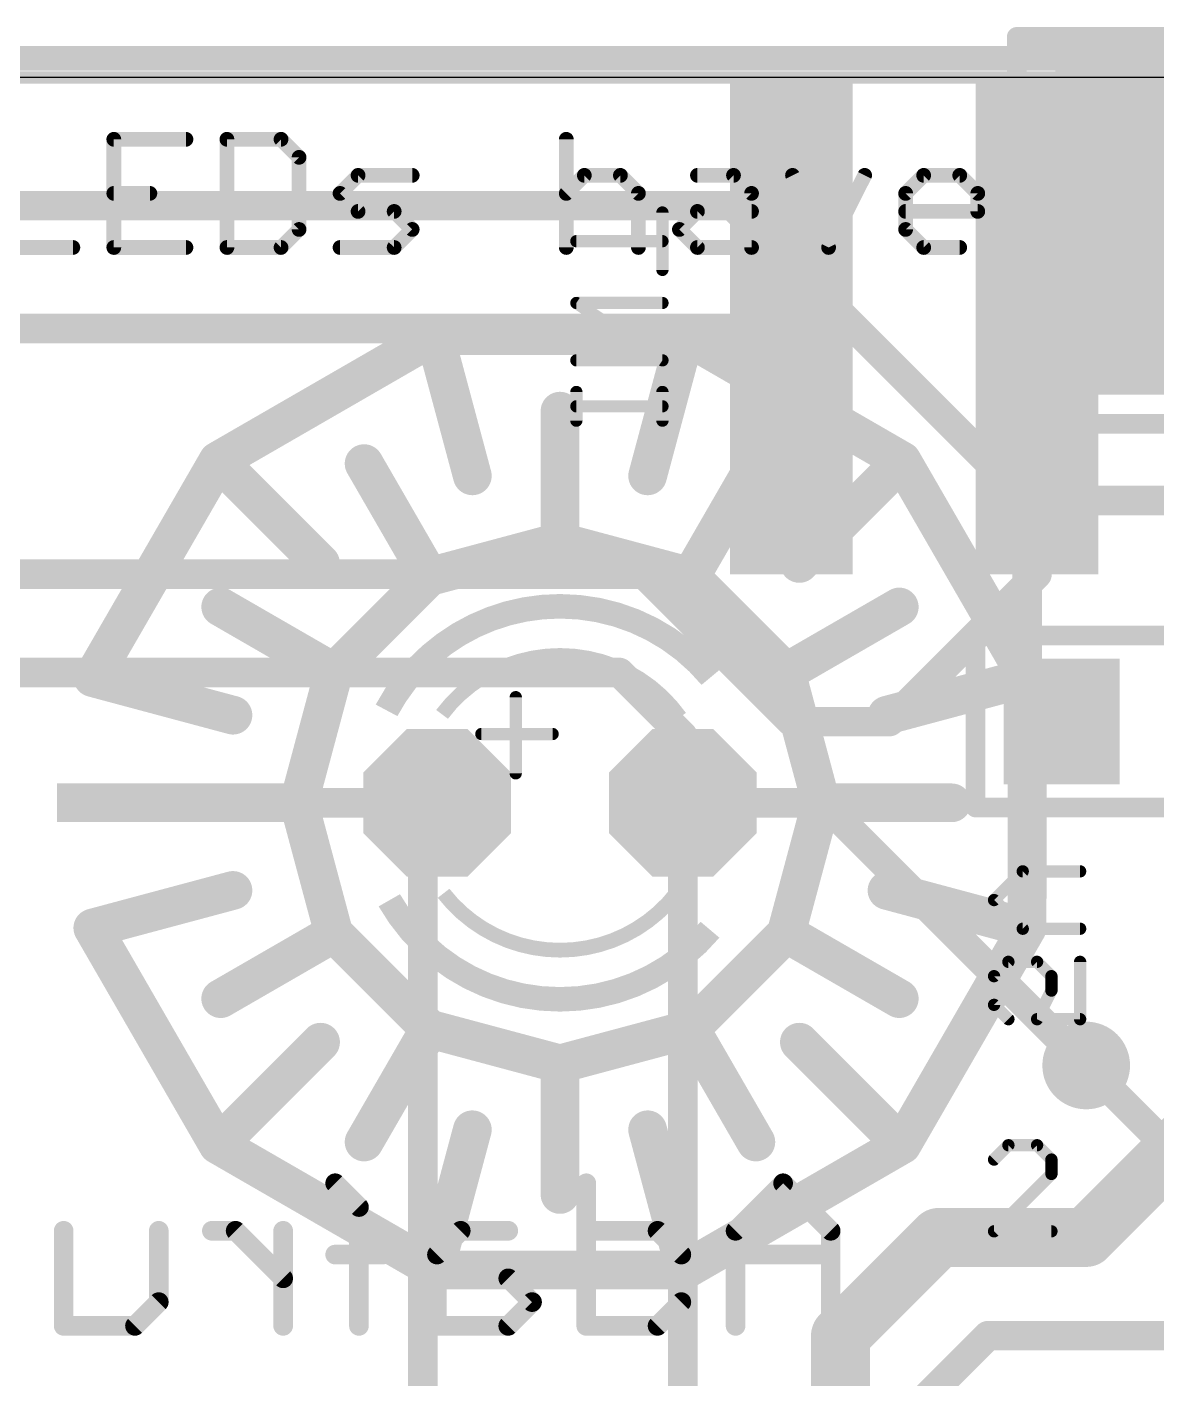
# Model space of a CAD drawing. Extents: x -30.9 to 30.6, y -30.5 to 30.5.
# Drawn here: x -12.98 to -1.3, y 16.57 to 30.55 of the extents above; entities that cross this region are included whole.
import ezdxf

# ---------------------------------------------------------------- set-up
doc = ezdxf.new("R2010")
doc.units = 0
for name, color, linetype in [('1', 12, 'CONTINUOUS'), ('16', 132, 'CONTINUOUS'), ('17', 110, 'CONTINUOUS'), ('18', 110, 'CONTINUOUS'), ('20', 53, 'CONTINUOUS'), ('21', 40, 'CONTINUOUS'), ('22', 6, 'CONTINUOUS'), ('49', 253, 'CONTINUOUS')]:
    doc.layers.add(name, color=color, linetype=linetype)

# ---------------------------------------------------------------- blocks, each defined once
blk = doc.blocks.new('RECT')
blk.add_solid([(-0.5, -0.5), (0.5, -0.5), (-0.5, 0.5), (0.5, 0.5)])
blk = doc.blocks.new('OCTAGONP')
at = {"const_width": 0.5}
blk.add_lwpolyline([(-0.25, -0.1036), (-0.25, 0.1036), (-0.1036, 0.25), (0.1036, 0.25), (0.25, 0.1036), (0.25, -0.1036), (0.1036, -0.25), (-0.1036, -0.25), (-0.25, -0.1036), (-0.25, 0.1036)], dxfattribs=at)
blk = doc.blocks.new('ROUNDV')
at = {"const_width": 0.5}
blk.add_lwpolyline([(0, -0.25, 1), (0, 0.25, 1), (0, -0.25)], format="xyb", dxfattribs=at)

msp = doc.modelspace()

# ---------------------------------------------------------------- linework, layer by layer
at = {"layer": '1'}
for points, const_width in [([(-17.642, 28.702), (-5.69, 28.702)], 0.3048), ([(-5.69, 28.702), (-2.642, 25.654)], 0.3048), ([(-8.7661, 27.3576), (-11.0075, 26.0635)], 0.4), ([(-8.3779, 25.9087), (-8.7661, 27.3576)], 0.4), ([(-6.1779, 27.3576), (-8.7661, 27.3576)], 0.4), ([(-6.5661, 25.9087), (-6.1779, 27.3576)], 0.4), ([(-3.9365, 26.0635), (-6.1779, 27.3576)], 0.4), ([(-7.472, 25.228), (-7.472, 26.578)], 0.4), ([(-11.0075, 26.0635), (-12.3016, 23.8221)], 0.4), ([(-9.9469, 25.0029), (-11.0075, 26.0635)], 0.4), ([(-8.822, 24.8663), (-9.497, 26.0354)], 0.4), ([(-6.122, 24.8663), (-5.447, 26.0354)], 0.4), ([(-4.9971, 25.0029), (-3.9365, 26.0635)], 0.4), ([(-2.6424, 23.8221), (-3.9365, 26.0635)], 0.4), ([(2.032, 25.654), (-2.642, 25.654)], 0.3048), ([(-2.642, 25.654), (-2.642, 22.538)], 0.3048), ([(-7.472, 25.228), (-8.822, 24.8663)], 0.4), ([(-6.122, 24.8663), (-7.472, 25.228)], 0.4), ([(-8.822, 24.8663), (-9.8103, 23.878)], 0.4), ([(-5.1337, 23.878), (-6.122, 24.8663)], 0.4), ([(-9.8103, 23.878), (-10.9794, 24.553)], 0.4), ([(-5.1337, 23.878), (-3.9646, 24.553)], 0.4), ([(-9.8103, 23.878), (-10.172, 22.528)], 0.4), ([(-4.772, 22.528), (-5.1337, 23.878)], 0.4), ([(-10.8527, 23.4339), (-12.3016, 23.8221)], 0.4), ([(-4.0913, 23.4339), (-2.6424, 23.8221)], 0.4), ([(-2.6424, 21.2339), (-2.6424, 23.8221)], 0.4), ([(-12.472, 22.528), (-8.742, 22.528)], 0.3048), ([(-10.172, 22.528), (-12.422, 22.528)], 0.4), ([(-10.172, 22.528), (-9.8103, 21.178)], 0.4), ([(-5.1337, 21.178), (-4.772, 22.528)], 0.4), ([(-4.772, 22.528), (-3.422, 22.528)], 0.4), ([(-10.8527, 21.6221), (-12.3016, 21.2339)], 0.4), ([(-4.0913, 21.6221), (-2.6424, 21.2339)], 0.4), ([(-12.3016, 21.2339), (-11.0075, 18.9925)], 0.4), ([(-3.9365, 18.9925), (-2.6424, 21.2339)], 0.4), ([(-9.8103, 21.178), (-10.9794, 20.503)], 0.4), ([(-9.8103, 21.178), (-8.822, 20.1897)], 0.4), ([(-6.122, 20.1897), (-5.1337, 21.178)], 0.4), ([(-5.1337, 21.178), (-3.9646, 20.503)], 0.4), ([(-8.822, 20.1897), (-9.497, 19.0206)], 0.4), ([(-8.822, 20.1897), (-7.472, 19.828)], 0.4), ([(-7.472, 19.828), (-6.122, 20.1897)], 0.4), ([(-6.122, 20.1897), (-5.447, 19.0206)], 0.4), ([(-9.9469, 20.0531), (-11.0075, 18.9925)], 0.4), ([(-4.9971, 20.0531), (-3.9365, 18.9925)], 0.4), ([(-7.472, 19.828), (-7.472, 18.478)], 0.4), ([(-2.032, 19.812), (-0.254, 18.034)], 0.3048), ([(-8.3779, 19.1473), (-8.7661, 17.6984)], 0.4), ([(-6.5661, 19.1473), (-6.1779, 17.6984)], 0.4), ([(-11.0075, 18.9925), (-8.7661, 17.6984)], 0.4), ([(-6.1779, 17.6984), (-3.9365, 18.9925)], 0.4), ([(-8.7661, 17.6984), (-6.1779, 17.6984)], 0.4), ([(-5.08, 14.986), (-3.048, 17.018)], 0.3048), ([(-3.048, 17.018), (3.302, 17.018)], 0.3048)]:
    msp.add_lwpolyline(points, dxfattribs=dict(at, const_width=const_width))
for points, const_width in [([(-5.6361, 28.7559, 1), (-5.7439, 28.6481)], 0.1524), ([(-5.69, 28.6258, 1), (-5.69, 28.7782)], 0.1524), ([(-8.6695, 27.3835, 1), (-8.8627, 27.3317)], 0.2), ([(-8.7661, 27.4576, 1), (-8.7661, 27.2576)], 0.2), ([(-8.7161, 27.271, 1), (-8.8161, 27.4442)], 0.2), ([(-6.1279, 27.4442, 1), (-6.2279, 27.271)], 0.2), ([(-6.0813, 27.3317, 1), (-6.2745, 27.3835)], 0.2), ([(-6.1779, 27.2576, 1), (-6.1779, 27.4576)], 0.2), ([(-7.372, 26.578, 1), (-7.572, 26.578)], 0.2), ([(-10.9368, 26.1342, 1), (-11.0782, 25.9928)], 0.2), ([(-11.0575, 26.1501, 1), (-10.9575, 25.9769)], 0.2), ([(-10.9209, 26.0135, 1), (-11.0941, 26.1135)], 0.2), ([(-9.4104, 26.0854, 1), (-9.5836, 25.9854)], 0.2), ([(-5.3604, 25.9854, 1), (-5.5336, 26.0854)], 0.2), ([(-3.8499, 26.1135, 1), (-4.0231, 26.0135)], 0.2), ([(-3.8658, 25.9928, 1), (-4.0072, 26.1342)], 0.2), ([(-3.9865, 25.9769, 1), (-3.8865, 26.1501)], 0.2), ([(-8.4745, 25.8829, 1), (-8.2813, 25.9346)], 0.2), ([(-6.6627, 25.9346, 1), (-6.4695, 25.8829)], 0.2), ([(-2.642, 25.7302, 1), (-2.642, 25.5778)], 0.1524), ([(-2.5658, 25.654, 1), (-2.7182, 25.654)], 0.1524), ([(-2.6959, 25.6001, 1), (-2.5881, 25.7079)], 0.1524), ([(-7.4461, 25.3246, 1), (-7.4979, 25.1314)], 0.2), ([(-7.572, 25.228, 1), (-7.372, 25.228)], 0.2), ([(-7.4461, 25.1314, 1), (-7.4979, 25.3246)], 0.2), ([(-10.0176, 24.9322, 1), (-9.8762, 25.0736)], 0.2), ([(-5.0678, 25.0736, 1), (-4.9264, 24.9322)], 0.2), ([(-8.8479, 24.9629, 1), (-8.7961, 24.7697)], 0.2), ([(-8.7513, 24.7956, 1), (-8.8927, 24.937)], 0.2), ([(-6.0513, 24.937, 1), (-6.1927, 24.7956)], 0.2), ([(-6.1479, 24.7697, 1), (-6.0961, 24.9629)], 0.2), ([(-8.9086, 24.8163, 1), (-8.7354, 24.9163)], 0.2), ([(-6.2086, 24.9163, 1), (-6.0354, 24.8163)], 0.2), ([(-10.9294, 24.6396, 1), (-11.0294, 24.4664)], 0.2), ([(-3.9146, 24.4664, 1), (-4.0146, 24.6396)], 0.2), ([(-9.881, 23.9487, 1), (-9.7396, 23.8073)], 0.2), ([(-9.7137, 23.8521, 1), (-9.9069, 23.9039)], 0.2), ([(-9.8603, 23.7914, 1), (-9.7603, 23.9646)], 0.2), ([(-5.0371, 23.9039, 1), (-5.2303, 23.8521)], 0.2), ([(-5.1837, 23.9646, 1), (-5.0837, 23.7914)], 0.2), ([(-5.2044, 23.8073, 1), (-5.063, 23.9487)], 0.2), ([(-12.2757, 23.9187, 1), (-12.3275, 23.7255)], 0.2), ([(-12.3882, 23.8721, 1), (-12.215, 23.7721)], 0.2), ([(-2.5424, 23.8221, 1), (-2.7424, 23.8221)], 0.2), ([(-2.729, 23.7721, 1), (-2.5558, 23.8721)], 0.2), ([(-2.6165, 23.7255, 1), (-2.6683, 23.9187)], 0.2), ([(-10.8786, 23.3373, 1), (-10.8269, 23.5305)], 0.2), ([(-4.1171, 23.5305, 1), (-4.0654, 23.3373)], 0.2), ([(-12.472, 22.6042, 1), (-12.472, 22.4518)], 0.1524), ([(-12.422, 22.628, 1), (-12.422, 22.428)], 0.2), ([(-10.0754, 22.5539, 1), (-10.2686, 22.5021)], 0.2), ([(-10.2686, 22.5539, 1), (-10.0754, 22.5021)], 0.2), ([(-10.172, 22.428, 1), (-10.172, 22.628)], 0.2), ([(-8.742, 22.4518, 1), (-8.742, 22.6042)], 0.1524), ([(-4.772, 22.628, 1), (-4.772, 22.428)], 0.2), ([(-4.6754, 22.5021, 1), (-4.8686, 22.5539)], 0.2), ([(-4.8686, 22.5021, 1), (-4.6754, 22.5539)], 0.2), ([(-3.422, 22.428, 1), (-3.422, 22.628)], 0.2), ([(-2.7182, 22.538, 1), (-2.5658, 22.538)], 0.1524), ([(-10.8269, 21.5255, 1), (-10.8786, 21.7187)], 0.2), ([(-4.0654, 21.7187, 1), (-4.1171, 21.5255)], 0.2), ([(-12.215, 21.2839, 1), (-12.3882, 21.1839)], 0.2), ([(-12.3275, 21.3305, 1), (-12.2757, 21.1373)], 0.2), ([(-2.5558, 21.1839, 1), (-2.729, 21.2839)], 0.2), ([(-2.6683, 21.1373, 1), (-2.6165, 21.3305)], 0.2), ([(-9.7396, 21.2487, 1), (-9.881, 21.1073)], 0.2), ([(-9.9069, 21.1521, 1), (-9.7137, 21.2039)], 0.2), ([(-9.7603, 21.0914, 1), (-9.8603, 21.2646)], 0.2), ([(-5.0837, 21.2646, 1), (-5.1837, 21.0914)], 0.2), ([(-5.2303, 21.2039, 1), (-5.0371, 21.1521)], 0.2), ([(-5.063, 21.1073, 1), (-5.2044, 21.2487)], 0.2), ([(-2.7424, 21.2339, 1), (-2.5424, 21.2339)], 0.2), ([(-11.0294, 20.5896, 1), (-10.9294, 20.4164)], 0.2), ([(-4.0146, 20.4164, 1), (-3.9146, 20.5896)], 0.2), ([(-8.7961, 20.2863, 1), (-8.8479, 20.0931)], 0.2), ([(-8.7354, 20.1397, 1), (-8.9086, 20.2397)], 0.2), ([(-8.8927, 20.119, 1), (-8.7513, 20.2604)], 0.2), ([(-6.0354, 20.2397, 1), (-6.2086, 20.1397)], 0.2), ([(-6.1927, 20.2604, 1), (-6.0513, 20.119)], 0.2), ([(-6.0961, 20.0931, 1), (-6.1479, 20.2863)], 0.2), ([(-9.8762, 19.9824, 1), (-10.0176, 20.1238)], 0.2), ([(-4.9264, 20.1238, 1), (-5.0678, 19.9824)], 0.2), ([(-7.372, 19.828, 1), (-7.572, 19.828)], 0.2), ([(-7.4979, 19.9246, 1), (-7.4461, 19.7314)], 0.2), ([(-7.4979, 19.7314, 1), (-7.4461, 19.9246)], 0.2), ([(-1.9781, 19.8659, 1), (-2.0859, 19.7581)], 0.1524), ([(-8.2813, 19.1214, 1), (-8.4745, 19.1731)], 0.2), ([(-6.4695, 19.1731, 1), (-6.6627, 19.1214)], 0.2), ([(-10.9575, 19.0791, 1), (-11.0575, 18.9059)], 0.2), ([(-11.0782, 19.0632, 1), (-10.9368, 18.9218)], 0.2), ([(-9.5836, 19.0706, 1), (-9.4104, 18.9706)], 0.2), ([(-5.5336, 18.9706, 1), (-5.3604, 19.0706)], 0.2), ([(-4.0072, 18.9218, 1), (-3.8658, 19.0632)], 0.2), ([(-3.8865, 18.9059, 1), (-3.9865, 19.0791)], 0.2), ([(-11.0941, 18.9425, 1), (-10.9209, 19.0425)], 0.2), ([(-4.0231, 19.0425, 1), (-3.8499, 18.9425)], 0.2), ([(-7.572, 18.478, 1), (-7.372, 18.478)], 0.2), ([(-8.7661, 17.7984, 1), (-8.7661, 17.5984)], 0.2), ([(-6.1779, 17.5984, 1), (-6.1779, 17.7984)], 0.2), ([(-8.8627, 17.7243, 1), (-8.6695, 17.6725)], 0.2), ([(-8.8161, 17.6118, 1), (-8.7161, 17.785)], 0.2), ([(-6.2279, 17.785, 1), (-6.1279, 17.6118)], 0.2), ([(-6.2745, 17.6725, 1), (-6.0813, 17.7243)], 0.2), ([(-3.048, 17.0942, 1), (-3.048, 16.9418)], 0.1524), ([(-2.9941, 16.9641, 1), (-3.1019, 17.0719)], 0.1524)]:
    msp.add_lwpolyline(points, format="xyb", dxfattribs=dict(at, const_width=const_width))
at = {"layer": '16'}
for points, const_width in [([(30.48, 30.226), (-30.734, 30.226)], 0.254), ([(-5.08, 27.432), (-25.908, 27.432)], 0.3048), ([(-2.54, 27.432), (-2.54, 24.892)], 0.3048), ([(-6.604, 24.892), (-25.146, 24.892)], 0.3048), ([(-5.08, 23.368), (-6.604, 24.892)], 0.3048), ([(-2.54, 24.892), (-4.064, 23.368)], 0.3048), ([(-19.988, 23.876), (-6.858, 23.876)], 0.3048), ([(-6.858, 23.876), (-6.202, 23.22)], 0.3048), ([(-4.064, 23.368), (-5.08, 23.368)], 0.3048), ([(-6.202, 23.22), (-6.202, 22.528)], 0.3048), ([(-8.89, 22.38), (-8.742, 22.528)], 0.3048), ([(-6.202, 13.06), (-6.202, 22.528)], 0.3048), ([(-4.748, 22.528), (-6.202, 22.528)], 0.3048), ([(-2.032, 19.812), (-4.748, 22.528)], 0.3048), ([(-8.89, 13.462), (-8.89, 22.38)], 0.3048), ([(-0.254, 19.812), (-2.032, 18.034)], 0.6096), ([(-3.556, 18.034), (-4.572, 17.018)], 0.6096), ([(-2.032, 18.034), (-3.556, 18.034)], 0.6096), ([(-4.572, 17.018), (-4.572, 13.462)], 0.6096)]:
    msp.add_lwpolyline(points, dxfattribs=dict(at, const_width=const_width))
for points, const_width in [([(-5.08, 27.3558, 1), (-5.08, 27.5082)], 0.1524), ([(-2.4638, 27.432, 1), (-2.6162, 27.432)], 0.1524), ([(-6.5501, 24.9459, 1), (-6.6579, 24.8381)], 0.1524), ([(-6.604, 24.8158, 1), (-6.604, 24.9682)], 0.1524), ([(-2.4861, 24.8381, 1), (-2.5939, 24.9459)], 0.1524), ([(-2.6162, 24.892, 1), (-2.4638, 24.892)], 0.1524), ([(-6.8041, 23.9299, 1), (-6.9119, 23.8221)], 0.1524), ([(-6.858, 23.7998, 1), (-6.858, 23.9522)], 0.1524), ([(-5.08, 23.4442, 1), (-5.08, 23.2918)], 0.1524), ([(-5.1339, 23.3141, 1), (-5.0261, 23.4219)], 0.1524), ([(-4.1179, 23.4219, 1), (-4.0101, 23.3141)], 0.1524), ([(-4.064, 23.2918, 1), (-4.064, 23.4442)], 0.1524), ([(-6.1258, 23.22, 1), (-6.2782, 23.22)], 0.1524), ([(-6.2559, 23.1661, 1), (-6.1481, 23.2739)], 0.1524), ([(-8.6881, 22.4741, 1), (-8.7959, 22.5819)], 0.1524), ([(-6.1258, 22.528, 1), (-6.2782, 22.528)], 0.1524), ([(-6.202, 22.6042, 1), (-6.202, 22.4518)], 0.1524), ([(-4.6941, 22.5819, 1), (-4.8019, 22.4741)], 0.1524), ([(-4.748, 22.4518, 1), (-4.748, 22.6042)], 0.1524), ([(-8.8138, 22.38, 1), (-8.9662, 22.38)], 0.1524), ([(-8.9439, 22.4339, 1), (-8.8361, 22.3261)], 0.1524), ([(-6.2782, 22.528, 1), (-6.1258, 22.528)], 0.1524), ([(-2.0859, 19.7581, 1), (-1.9781, 19.8659)], 0.1524), ([(-3.556, 18.1864, 1), (-3.556, 17.8816)], 0.3048), ([(-3.4482, 17.9262, 1), (-3.6638, 18.1418)], 0.3048), ([(-2.032, 17.8816, 1), (-2.032, 18.1864)], 0.3048), ([(-2.1398, 18.1418, 1), (-1.9242, 17.9262)], 0.3048), ([(-4.6798, 17.1258, 1), (-4.4642, 16.9102)], 0.3048), ([(-4.4196, 17.018, 1), (-4.7244, 17.018)], 0.3048)]:
    msp.add_lwpolyline(points, format="xyb", dxfattribs=dict(at, const_width=const_width))
at = {"layer": '20'}
msp.add_line((30.028, 30.028), (-29.972, 30.028), dxfattribs=at)
at = {"layer": '21'}
for points, const_width in [([(-2.75, 30.448), (2.75, 30.448)], 0.2032), ([(-2.75, 26.448), (-2.75, 30.448)], 0.2032), ([(-11.3386, 29.3888), (-12.0843, 29.3888)], 0.1524), ([(-12.0843, 29.3888), (-12.0843, 28.2702)], 0.1524), ([(-10.9149, 29.3888), (-10.9149, 28.2702)], 0.1524), ([(-10.3556, 29.3888), (-10.9149, 29.3888)], 0.1524), ([(-10.1692, 29.2023), (-10.3556, 29.3888)], 0.1524), ([(-7.4067, 29.3888), (-7.4067, 28.2702)], 0.1524), ([(-10.1692, 28.4566), (-10.1692, 29.2023)], 0.1524), ([(-9.7455, 28.8295), (-9.5591, 29.0159)], 0.1524), ([(-9.5591, 29.0159), (-8.9998, 29.0159)], 0.1524), ([(-7.4067, 28.8295), (-7.2203, 29.0159)], 0.1524), ([(-7.2203, 29.0159), (-6.8475, 29.0159)], 0.1524), ([(-6.8475, 29.0159), (-6.661, 28.8295)], 0.1524), ([(-6.0509, 29.0159), (-5.6781, 29.0159)], 0.1524), ([(-5.6781, 29.0159), (-5.4916, 28.8295)], 0.1524), ([(-5.0679, 29.0159), (-4.6951, 28.2702)], 0.1524), ([(-4.6951, 28.2702), (-4.3222, 29.0159)], 0.1524), ([(-3.8985, 28.8295), (-3.7121, 29.0159)], 0.1524), ([(-3.7121, 29.0159), (-3.3393, 29.0159)], 0.1524), ([(-3.3393, 29.0159), (-3.1528, 28.8295)], 0.1524), ([(-12.0843, 28.8295), (-11.7115, 28.8295)], 0.1524), ([(-9.5591, 28.6431), (-9.7455, 28.8295)], 0.1524), ([(-6.661, 28.8295), (-6.661, 28.2702)], 0.1524), ([(-5.4916, 28.8295), (-5.4916, 28.2702)], 0.1524), ([(-3.8985, 28.4566), (-3.8985, 28.8295)], 0.1524), ([(-3.1528, 28.8295), (-3.1528, 28.6431)], 0.1524), ([(-9.1862, 28.6431), (-9.5591, 28.6431)], 0.1524), ([(-8.9998, 28.4566), (-9.1862, 28.6431)], 0.1524), ([(-6.2373, 28.4566), (-6.0509, 28.6431)], 0.1524), ([(-6.0509, 28.6431), (-5.4916, 28.6431)], 0.1524), ([(-3.1528, 28.6431), (-3.8985, 28.6431)], 0.1524), ([(-10.3556, 28.2702), (-10.1692, 28.4566)], 0.1524), ([(-9.1862, 28.2702), (-8.9998, 28.4566)], 0.1524), ([(-6.0509, 28.2702), (-6.2373, 28.4566)], 0.1524), ([(-3.7121, 28.2702), (-3.8985, 28.4566)], 0.1524), ([(-13.2537, 28.2702), (-12.508, 28.2702)], 0.1524), ([(-12.0843, 28.2702), (-11.3386, 28.2702)], 0.1524), ([(-10.9149, 28.2702), (-10.3556, 28.2702)], 0.1524), ([(-9.7455, 28.2702), (-9.1862, 28.2702)], 0.1524), ([(-5.4916, 28.2702), (-6.0509, 28.2702)], 0.1524), ([(-3.3393, 28.2702), (-3.7121, 28.2702)], 0.1524), ([(2.75, 26.448), (-2.75, 26.448)], 0.2032), ([(-7.9292, 22.8328), (-7.9292, 23.6202)], 0.127), ([(-8.2848, 23.2392), (-7.5482, 23.2392)], 0.127), ([(-2.8362, 18.9873), (-2.9845, 18.839)], 0.127), ([(-2.5396, 18.9873), (-2.8362, 18.9873)], 0.127), ([(-2.3913, 18.839), (-2.5396, 18.9873)], 0.127), ([(-2.3913, 18.6907), (-2.3913, 18.839)], 0.127), ([(-2.9845, 18.0975), (-2.3913, 18.6907)], 0.127), ([(-2.3913, 18.0975), (-2.9845, 18.0975)], 0.127)]:
    msp.add_lwpolyline(points, dxfattribs=dict(at, const_width=const_width))
for points, const_width in [([(-2.75, 30.4988, 1), (-2.75, 30.3972)], 0.1016), ([(-2.6992, 30.448, 1), (-2.8008, 30.448)], 0.1016), ([(-12.0843, 29.4269, 1), (-12.0843, 29.3507)], 0.0762), ([(-12.0462, 29.3888, 1), (-12.1224, 29.3888)], 0.0762), ([(-11.3386, 29.3507, 1), (-11.3386, 29.4269)], 0.0762), ([(-10.8768, 29.3888, 1), (-10.953, 29.3888)], 0.0762), ([(-10.9149, 29.4269, 1), (-10.9149, 29.3507)], 0.0762), ([(-10.3287, 29.4157, 1), (-10.3826, 29.3618)], 0.0762), ([(-10.3556, 29.3507, 1), (-10.3556, 29.4269)], 0.0762), ([(-7.3686, 29.3888, 1), (-7.4448, 29.3888)], 0.0762), ([(-10.1311, 29.2023, 1), (-10.2073, 29.2023)], 0.0762), ([(-10.1962, 29.1754, 1), (-10.1423, 29.2293)], 0.0762), ([(-9.5591, 29.054, 1), (-9.5591, 28.9778)], 0.0762), ([(-9.5322, 28.989, 1), (-9.586, 29.0428)], 0.0762), ([(-8.9998, 28.9778, 1), (-8.9998, 29.054)], 0.0762), ([(-7.2203, 29.054, 1), (-7.2203, 28.9778)], 0.0762), ([(-7.1934, 28.989, 1), (-7.2472, 29.0428)], 0.0762), ([(-6.8205, 29.0428, 1), (-6.8744, 28.989)], 0.0762), ([(-6.8475, 28.9778, 1), (-6.8475, 29.054)], 0.0762), ([(-6.0509, 29.054, 1), (-6.0509, 28.9778)], 0.0762), ([(-5.6511, 29.0428, 1), (-5.705, 28.989)], 0.0762), ([(-5.6781, 28.9778, 1), (-5.6781, 29.054)], 0.0762), ([(-5.0339, 29.0329, 1), (-5.102, 28.9989)], 0.0762), ([(-4.2882, 28.9989, 1), (-4.3563, 29.0329)], 0.0762), ([(-3.7121, 29.054, 1), (-3.7121, 28.9778)], 0.0762), ([(-3.6852, 28.989, 1), (-3.7391, 29.0428)], 0.0762), ([(-3.3123, 29.0428, 1), (-3.3662, 28.989)], 0.0762), ([(-3.3393, 28.9778, 1), (-3.3393, 29.054)], 0.0762), ([(-12.0843, 28.8676, 1), (-12.0843, 28.7914)], 0.0762), ([(-11.7115, 28.7914, 1), (-11.7115, 28.8676)], 0.0762), ([(-9.7186, 28.8564, 1), (-9.7725, 28.8025)], 0.0762), ([(-9.7725, 28.8564, 1), (-9.7186, 28.8025)], 0.0762), ([(-7.4337, 28.8564, 1), (-7.3798, 28.8025)], 0.0762), ([(-6.6229, 28.8295, 1), (-6.6991, 28.8295)], 0.0762), ([(-6.688, 28.8025, 1), (-6.6341, 28.8564)], 0.0762), ([(-5.4535, 28.8295, 1), (-5.5297, 28.8295)], 0.0762), ([(-5.5186, 28.8025, 1), (-5.4647, 28.8564)], 0.0762), ([(-3.9255, 28.8564, 1), (-3.8716, 28.8025)], 0.0762), ([(-3.8604, 28.8295, 1), (-3.9366, 28.8295)], 0.0762), ([(-3.1147, 28.8295, 1), (-3.1909, 28.8295)], 0.0762), ([(-3.1798, 28.8025, 1), (-3.1259, 28.8564)], 0.0762), ([(-9.5591, 28.6812, 1), (-9.5591, 28.605)], 0.0762), ([(-9.586, 28.6161, 1), (-9.5322, 28.67)], 0.0762), ([(-9.1593, 28.67, 1), (-9.2132, 28.6161)], 0.0762), ([(-9.1862, 28.605, 1), (-9.1862, 28.6812)], 0.0762), ([(-6.0509, 28.6812, 1), (-6.0509, 28.605)], 0.0762), ([(-6.024, 28.6161, 1), (-6.0778, 28.67)], 0.0762), ([(-5.4916, 28.605, 1), (-5.4916, 28.6812)], 0.0762), ([(-3.8985, 28.6812, 1), (-3.8985, 28.605)], 0.0762), ([(-3.1909, 28.6431, 1), (-3.1147, 28.6431)], 0.0762), ([(-3.1528, 28.605, 1), (-3.1528, 28.6812)], 0.0762), ([(-10.1423, 28.4297, 1), (-10.1962, 28.4836)], 0.0762), ([(-8.9729, 28.4297, 1), (-9.0268, 28.4836)], 0.0762), ([(-9.0268, 28.4297, 1), (-8.9729, 28.4836)], 0.0762), ([(-6.2104, 28.4836, 1), (-6.2643, 28.4297)], 0.0762), ([(-6.2643, 28.4836, 1), (-6.2104, 28.4297)], 0.0762), ([(-3.8716, 28.4836, 1), (-3.9255, 28.4297)], 0.0762), ([(-10.2073, 28.4566, 1), (-10.1311, 28.4566)], 0.0762), ([(-3.9366, 28.4566, 1), (-3.8604, 28.4566)], 0.0762), ([(-12.508, 28.2321, 1), (-12.508, 28.3083)], 0.0762), ([(-12.0843, 28.3083, 1), (-12.0843, 28.2321)], 0.0762), ([(-12.1224, 28.2702, 1), (-12.0462, 28.2702)], 0.0762), ([(-11.3386, 28.2321, 1), (-11.3386, 28.3083)], 0.0762), ([(-10.9149, 28.3083, 1), (-10.9149, 28.2321)], 0.0762), ([(-10.953, 28.2702, 1), (-10.8768, 28.2702)], 0.0762), ([(-10.3826, 28.2971, 1), (-10.3287, 28.2433)], 0.0762), ([(-10.3556, 28.2321, 1), (-10.3556, 28.3083)], 0.0762), ([(-9.7455, 28.3083, 1), (-9.7455, 28.2321)], 0.0762), ([(-9.2132, 28.2971, 1), (-9.1593, 28.2433)], 0.0762), ([(-9.1862, 28.2321, 1), (-9.1862, 28.3083)], 0.0762), ([(-7.4448, 28.2702, 1), (-7.3686, 28.2702)], 0.0762), ([(-6.6991, 28.2702, 1), (-6.6229, 28.2702)], 0.0762), ([(-6.0509, 28.3083, 1), (-6.0509, 28.2321)], 0.0762), ([(-6.0778, 28.2433, 1), (-6.024, 28.2971)], 0.0762), ([(-5.5297, 28.2702, 1), (-5.4535, 28.2702)], 0.0762), ([(-5.4916, 28.2321, 1), (-5.4916, 28.3083)], 0.0762), ([(-4.7292, 28.2872, 1), (-4.661, 28.2532)], 0.0762), ([(-4.7292, 28.2532, 1), (-4.661, 28.2872)], 0.0762), ([(-3.7121, 28.3083, 1), (-3.7121, 28.2321)], 0.0762), ([(-3.7391, 28.2433, 1), (-3.6852, 28.2971)], 0.0762), ([(-3.3393, 28.2321, 1), (-3.3393, 28.3083)], 0.0762), ([(-2.75, 26.4988, 1), (-2.75, 26.3972)], 0.1016), ([(-2.8008, 26.448, 1), (-2.6992, 26.448)], 0.1016), ([(-7.472, 24.56, 0.277), (-9.2649, 23.4842)], 0.254), ([(-5.911, 23.8289, 0.2226), (-7.472, 24.56)], 0.254), ([(-7.472, 24.052, 0.2361), (-8.6912, 23.4424)], 0.1524), ([(-6.2319, 23.4138, 0.2422), (-7.472, 24.052)], 0.1524), ([(-7.8975, 23.6202, 1), (-7.961, 23.6202)], 0.0635), ([(-8.2848, 23.2709, 1), (-8.2848, 23.2075)], 0.0635), ([(-7.5482, 23.2075, 1), (-7.5482, 23.2709)], 0.0635), ([(-7.961, 22.8328, 1), (-7.8975, 22.8328)], 0.0635), ([(-8.675, 21.5924, 0.2315), (-7.472, 21.004)], 0.1524), ([(-7.472, 21.004, 0.2315), (-6.269, 21.5924)], 0.1524), ([(-9.2363, 21.5198, 0.2691), (-7.472, 20.496)], 0.254), ([(-7.472, 20.496, 0.2206), (-5.9208, 21.2154)], 0.254), ([(-2.8362, 19.019, 1), (-2.8362, 18.9555)], 0.0635), ([(-2.8138, 18.9648, 1), (-2.8587, 19.0097)], 0.0635), ([(-2.5172, 19.0097, 1), (-2.5621, 18.9648)], 0.0635), ([(-2.5396, 18.9555, 1), (-2.5396, 19.019)], 0.0635), ([(-3.007, 18.8614, 1), (-2.962, 18.8165)], 0.0635), ([(-2.3596, 18.839, 1), (-2.4231, 18.839)], 0.0635), ([(-2.4138, 18.8165, 1), (-2.3689, 18.8614)], 0.0635), ([(-2.3689, 18.6682, 1), (-2.4138, 18.7131)], 0.0635), ([(-2.4231, 18.6907, 1), (-2.3596, 18.6907)], 0.0635), ([(-3.007, 18.12, 1), (-2.962, 18.075)], 0.0635), ([(-2.9845, 18.1292, 1), (-2.9845, 18.0658)], 0.0635), ([(-2.3913, 18.0658, 1), (-2.3913, 18.1292)], 0.0635)]:
    msp.add_lwpolyline(points, format="xyb", dxfattribs=dict(at, const_width=const_width))
at = {"layer": '22'}
for points, const_width in [([(-6.4127, 28.0387), (-6.4127, 28.6319)], 0.127), ([(-7.3025, 28.3353), (-6.4127, 28.3353)], 0.127), ([(-6.4127, 27.1032), (-7.3025, 27.6964)], 0.127), ([(-7.3025, 27.6964), (-6.4127, 27.6964)], 0.127), ([(-7.3025, 27.1032), (-6.4127, 27.1032)], 0.127), ([(-7.3025, 26.4795), (-7.3025, 26.7761)], 0.127), ([(-6.4127, 26.4795), (-6.4127, 26.7761)], 0.127), ([(-7.3025, 26.6278), (-6.4127, 26.6278)], 0.127), ([(0.635, 24.257), (-3.175, 24.257)], 0.2032), ([(-3.175, 24.257), (-3.175, 22.479)], 0.2032), ([(-3.175, 22.479), (0.635, 22.479)], 0.2032), ([(-2.9845, 21.5226), (-2.6879, 21.8192)], 0.127), ([(-2.6879, 21.8192), (-2.0947, 21.8192)], 0.127), ([(-2.6879, 21.226), (-2.9845, 21.5226)], 0.127), ([(-2.0947, 21.226), (-2.6879, 21.226)], 0.127), ([(-2.8362, 20.8836), (-2.9845, 20.7353)], 0.127), ([(-2.5396, 20.8836), (-2.8362, 20.8836)], 0.127), ([(-2.3913, 20.7353), (-2.5396, 20.8836)], 0.127), ([(-2.0947, 20.8836), (-2.0947, 20.2905)], 0.127), ([(-2.9845, 20.7353), (-2.9845, 20.4388)], 0.127), ([(-2.3913, 20.587), (-2.3913, 20.7353)], 0.127), ([(-2.5396, 20.2905), (-2.3913, 20.587)], 0.127), ([(-2.9845, 20.4388), (-2.8362, 20.2905)], 0.127), ([(-2.0947, 20.2905), (-2.5396, 20.2905)], 0.127), ([(-9.5502, 18.3483), (-9.7959, 18.5941)], 0.2032), ([(-7.2002, 18.5941), (-7.2002, 17.1196)], 0.2032), ([(-5.1651, 18.5941), (-5.6566, 18.1026)], 0.2032), ([(-4.6736, 18.1026), (-5.1651, 18.5941)], 0.2032), ([(-9.5502, 17.1196), (-9.5502, 18.3483)], 0.2032), ([(-12.6028, 17.1196), (-12.6028, 18.1026)], 0.2032), ([(-11.6198, 18.1026), (-11.6198, 17.3653)], 0.2032), ([(-10.825, 18.1026), (-11.0707, 18.1026)], 0.2032), ([(-10.3335, 17.6111), (-10.825, 18.1026)], 0.2032), ([(-10.3335, 17.1196), (-10.3335, 18.1026)], 0.2032), ([(-8.498, 18.1026), (-8.7438, 17.8568)], 0.2032), ([(-8.0066, 18.1026), (-8.498, 18.1026)], 0.2032), ([(-6.4629, 18.1026), (-7.2002, 18.1026)], 0.2032), ([(-6.2172, 17.8568), (-6.4629, 18.1026)], 0.2032), ([(-5.6566, 18.1026), (-5.6566, 17.1196)], 0.2032), ([(-4.6736, 17.1196), (-4.6736, 18.1026)], 0.2032), ([(-9.3044, 17.8568), (-9.7959, 17.8568)], 0.2032), ([(-8.7438, 17.8568), (-8.7438, 17.1196)], 0.2032), ([(-6.2172, 17.3653), (-6.2172, 17.8568)], 0.2032), ([(-4.6736, 17.8568), (-5.6566, 17.8568)], 0.2032), ([(-8.0066, 17.6111), (-8.7438, 17.6111)], 0.2032), ([(-7.7608, 17.3653), (-8.0066, 17.6111)], 0.2032), ([(-11.6198, 17.3653), (-11.8656, 17.1196)], 0.2032), ([(-8.0066, 17.1196), (-7.7608, 17.3653)], 0.2032), ([(-6.4629, 17.1196), (-6.2172, 17.3653)], 0.2032), ([(-11.8656, 17.1196), (-12.6028, 17.1196)], 0.2032), ([(-8.7438, 17.1196), (-8.0066, 17.1196)], 0.2032), ([(-7.2002, 17.1196), (-6.4629, 17.1196)], 0.2032)]:
    msp.add_lwpolyline(points, dxfattribs=dict(at, const_width=const_width))
for points, const_width in [([(-6.381, 28.6319, 1), (-6.4445, 28.6319)], 0.0635), ([(-7.3025, 28.367, 1), (-7.3025, 28.3035)], 0.0635), ([(-6.4127, 28.3035, 1), (-6.4127, 28.367)], 0.0635), ([(-6.4445, 28.0387, 1), (-6.381, 28.0387)], 0.0635), ([(-7.2849, 27.7228, 1), (-7.3201, 27.6699)], 0.0635), ([(-7.3025, 27.7281, 1), (-7.3025, 27.6646)], 0.0635), ([(-6.4127, 27.6646, 1), (-6.4127, 27.7281)], 0.0635), ([(-7.3025, 27.1349, 1), (-7.3025, 27.0714)], 0.0635), ([(-6.4304, 27.0768, 1), (-6.3951, 27.1296)], 0.0635), ([(-6.4127, 27.0714, 1), (-6.4127, 27.1349)], 0.0635), ([(-7.2708, 26.7761, 1), (-7.3342, 26.7761)], 0.0635), ([(-6.381, 26.7761, 1), (-6.4445, 26.7761)], 0.0635), ([(-7.3025, 26.6595, 1), (-7.3025, 26.596)], 0.0635), ([(-6.4127, 26.596, 1), (-6.4127, 26.6595)], 0.0635), ([(-7.3342, 26.4795, 1), (-7.2708, 26.4795)], 0.0635), ([(-6.4445, 26.4795, 1), (-6.381, 26.4795)], 0.0635), ([(-3.175, 24.3078, 1), (-3.175, 24.2062)], 0.1016), ([(-3.1242, 24.257, 1), (-3.2258, 24.257)], 0.1016), ([(-3.175, 22.5298, 1), (-3.175, 22.4282)], 0.1016), ([(-3.2258, 22.479, 1), (-3.1242, 22.479)], 0.1016), ([(-2.6879, 21.8509, 1), (-2.6879, 21.7874)], 0.0635), ([(-2.6655, 21.7967, 1), (-2.7104, 21.8416)], 0.0635), ([(-2.0947, 21.7874, 1), (-2.0947, 21.8509)], 0.0635), ([(-2.962, 21.545, 1), (-3.007, 21.5001)], 0.0635), ([(-3.007, 21.545, 1), (-2.962, 21.5001)], 0.0635), ([(-2.6879, 21.2577, 1), (-2.6879, 21.1942)], 0.0635), ([(-2.7104, 21.2035, 1), (-2.6655, 21.2484)], 0.0635), ([(-2.0947, 21.1942, 1), (-2.0947, 21.2577)], 0.0635), ([(-2.8362, 20.9154, 1), (-2.8362, 20.8519)], 0.0635), ([(-2.8138, 20.8612, 1), (-2.8587, 20.9061)], 0.0635), ([(-2.5172, 20.9061, 1), (-2.5621, 20.8612)], 0.0635), ([(-2.5396, 20.8519, 1), (-2.5396, 20.9154)], 0.0635), ([(-2.063, 20.8836, 1), (-2.1265, 20.8836)], 0.0635), ([(-2.9527, 20.7353, 1), (-3.0163, 20.7353)], 0.0635), ([(-3.007, 20.7578, 1), (-2.962, 20.7129)], 0.0635), ([(-2.3596, 20.7353, 1), (-2.4231, 20.7353)], 0.0635), ([(-2.4138, 20.7129, 1), (-2.3689, 20.7578)], 0.0635), ([(-2.4231, 20.587, 1), (-2.3596, 20.587)], 0.0635), ([(-2.3629, 20.5728, 1), (-2.4197, 20.6012)], 0.0635), ([(-3.0163, 20.4388, 1), (-2.9527, 20.4388)], 0.0635), ([(-2.962, 20.4612, 1), (-3.007, 20.4163)], 0.0635), ([(-2.8587, 20.268, 1), (-2.8138, 20.3129)], 0.0635), ([(-2.5396, 20.3222, 1), (-2.5396, 20.2587)], 0.0635), ([(-2.568, 20.3047, 1), (-2.5112, 20.2763)], 0.0635), ([(-2.1265, 20.2905, 1), (-2.063, 20.2905)], 0.0635), ([(-2.0947, 20.2587, 1), (-2.0947, 20.3222)], 0.0635), ([(-9.76, 18.63, 1), (-9.8318, 18.5581)], 0.1016), ([(-7.1494, 18.5941, 1), (-7.251, 18.5941)], 0.1016), ([(-5.1292, 18.63, 1), (-5.201, 18.5581)], 0.1016), ([(-5.1292, 18.5581, 1), (-5.201, 18.63)], 0.1016), ([(-9.4994, 18.3483, 1), (-9.601, 18.3483)], 0.1016), ([(-9.5861, 18.3124, 1), (-9.5142, 18.3842)], 0.1016), ([(-12.552, 18.1026, 1), (-12.6536, 18.1026)], 0.1016), ([(-11.569, 18.1026, 1), (-11.6706, 18.1026)], 0.1016), ([(-11.0707, 18.1534, 1), (-11.0707, 18.0518)], 0.1016), ([(-10.7891, 18.1385, 1), (-10.8609, 18.0667)], 0.1016), ([(-10.825, 18.0518, 1), (-10.825, 18.1534)], 0.1016), ([(-10.2827, 18.1026, 1), (-10.3843, 18.1026)], 0.1016), ([(-8.498, 18.1534, 1), (-8.498, 18.0518)], 0.1016), ([(-8.4621, 18.0667, 1), (-8.534, 18.1385)], 0.1016), ([(-8.0066, 18.0518, 1), (-8.0066, 18.1534)], 0.1016), ([(-7.2002, 18.1534, 1), (-7.2002, 18.0518)], 0.1016), ([(-6.427, 18.1385, 1), (-6.4989, 18.0667)], 0.1016), ([(-6.4629, 18.0518, 1), (-6.4629, 18.1534)], 0.1016), ([(-5.6058, 18.1026, 1), (-5.7074, 18.1026)], 0.1016), ([(-5.6925, 18.1385, 1), (-5.6207, 18.0667)], 0.1016), ([(-4.6228, 18.1026, 1), (-4.7244, 18.1026)], 0.1016), ([(-4.7095, 18.0667, 1), (-4.6377, 18.1385)], 0.1016), ([(-9.7959, 17.9076, 1), (-9.7959, 17.806)], 0.1016), ([(-9.3044, 17.806, 1), (-9.3044, 17.9076)], 0.1016), ([(-8.693, 17.8568, 1), (-8.7946, 17.8568)], 0.1016), ([(-8.7797, 17.8927, 1), (-8.7079, 17.8209)], 0.1016), ([(-6.1664, 17.8568, 1), (-6.268, 17.8568)], 0.1016), ([(-6.2531, 17.8209, 1), (-6.1813, 17.8927)], 0.1016), ([(-5.6566, 17.9076, 1), (-5.6566, 17.806)], 0.1016), ([(-4.6736, 17.806, 1), (-4.6736, 17.9076)], 0.1016), ([(-10.3694, 17.5752, 1), (-10.2976, 17.647)], 0.1016), ([(-8.7438, 17.6619, 1), (-8.7438, 17.5603)], 0.1016), ([(-7.9706, 17.647, 1), (-8.0425, 17.5752)], 0.1016), ([(-8.0066, 17.5603, 1), (-8.0066, 17.6619)], 0.1016), ([(-11.6706, 17.3653, 1), (-11.569, 17.3653)], 0.1016), ([(-11.5839, 17.3294, 1), (-11.6557, 17.4013)], 0.1016), ([(-7.7249, 17.3294, 1), (-7.7967, 17.4013)], 0.1016), ([(-7.7967, 17.3294, 1), (-7.7249, 17.4013)], 0.1016), ([(-6.268, 17.3653, 1), (-6.1664, 17.3653)], 0.1016), ([(-6.1813, 17.3294, 1), (-6.2531, 17.4013)], 0.1016), ([(-12.6028, 17.1704, 1), (-12.6028, 17.0688)], 0.1016), ([(-11.9015, 17.1555, 1), (-11.8296, 17.0837)], 0.1016), ([(-11.8656, 17.0688, 1), (-11.8656, 17.1704)], 0.1016), ([(-8.7438, 17.1704, 1), (-8.7438, 17.0688)], 0.1016), ([(-8.0425, 17.1555, 1), (-7.9706, 17.0837)], 0.1016), ([(-8.0066, 17.0688, 1), (-8.0066, 17.1704)], 0.1016), ([(-7.2002, 17.1704, 1), (-7.2002, 17.0688)], 0.1016), ([(-6.4989, 17.1555, 1), (-6.427, 17.0837)], 0.1016), ([(-6.4629, 17.0688, 1), (-6.4629, 17.1704)], 0.1016), ([(-12.6536, 17.1196, 1), (-12.552, 17.1196)], 0.1016), ([(-10.3843, 17.1196, 1), (-10.2827, 17.1196)], 0.1016), ([(-9.601, 17.1196, 1), (-9.4994, 17.1196)], 0.1016), ([(-8.7946, 17.1196, 1), (-8.693, 17.1196)], 0.1016), ([(-7.251, 17.1196, 1), (-7.1494, 17.1196)], 0.1016), ([(-5.7074, 17.1196, 1), (-5.6058, 17.1196)], 0.1016), ([(-4.7244, 17.1196, 1), (-4.6228, 17.1196)], 0.1016)]:
    msp.add_lwpolyline(points, format="xyb", dxfattribs=dict(at, const_width=const_width))
at = {"layer": '49', "const_width": 0.127}
msp.add_lwpolyline([(-14.972, 30.028), (0.028, 30.028)], dxfattribs=at)

# ---------------------------------------------------------------- block references
at = {"layer": '1', "xscale": 4.7, "yscale": 3.4}
msp.add_blockref('RECT', (0, 28.448), dxfattribs=at)
at = {"layer": '1', "yscale": 0.4}
for p, xscale, rotation in [((-2.642, 22.538), 2, 270), ((-12.472, 22.528), 0.4, 180)]:
    msp.add_blockref('RECT', p, dxfattribs=dict(at, xscale=xscale, rotation=rotation))
at = {"layer": '16'}
for p, xscale, yscale, rotation in [((-5.08, 27.432), 5.08, 1.27, 270), ((-2.54, 27.432), 5.08, 1.27, 270), ((-2.286, 23.368), 1.2, 1.3, 180)]:
    msp.add_blockref('RECT', p, dxfattribs=dict(at, xscale=xscale, yscale=yscale, rotation=rotation))
at = {"layer": '17', "xscale": 1.524, "yscale": 1.524}
for p in [(-8.742, 22.528), (-8.742, 22.528), (-6.202, 22.528), (-6.202, 22.528)]:
    msp.add_blockref('OCTAGONP', p, dxfattribs=at)
at = {"layer": '18', "xscale": 0.9064, "yscale": 0.9064}
msp.add_blockref('ROUNDV', (-2.032, 19.812), dxfattribs=at)
msp.add_blockref('ROUNDV', (-2.032, 19.812), dxfattribs=at)

doc.saveas('drawing.dxf')
